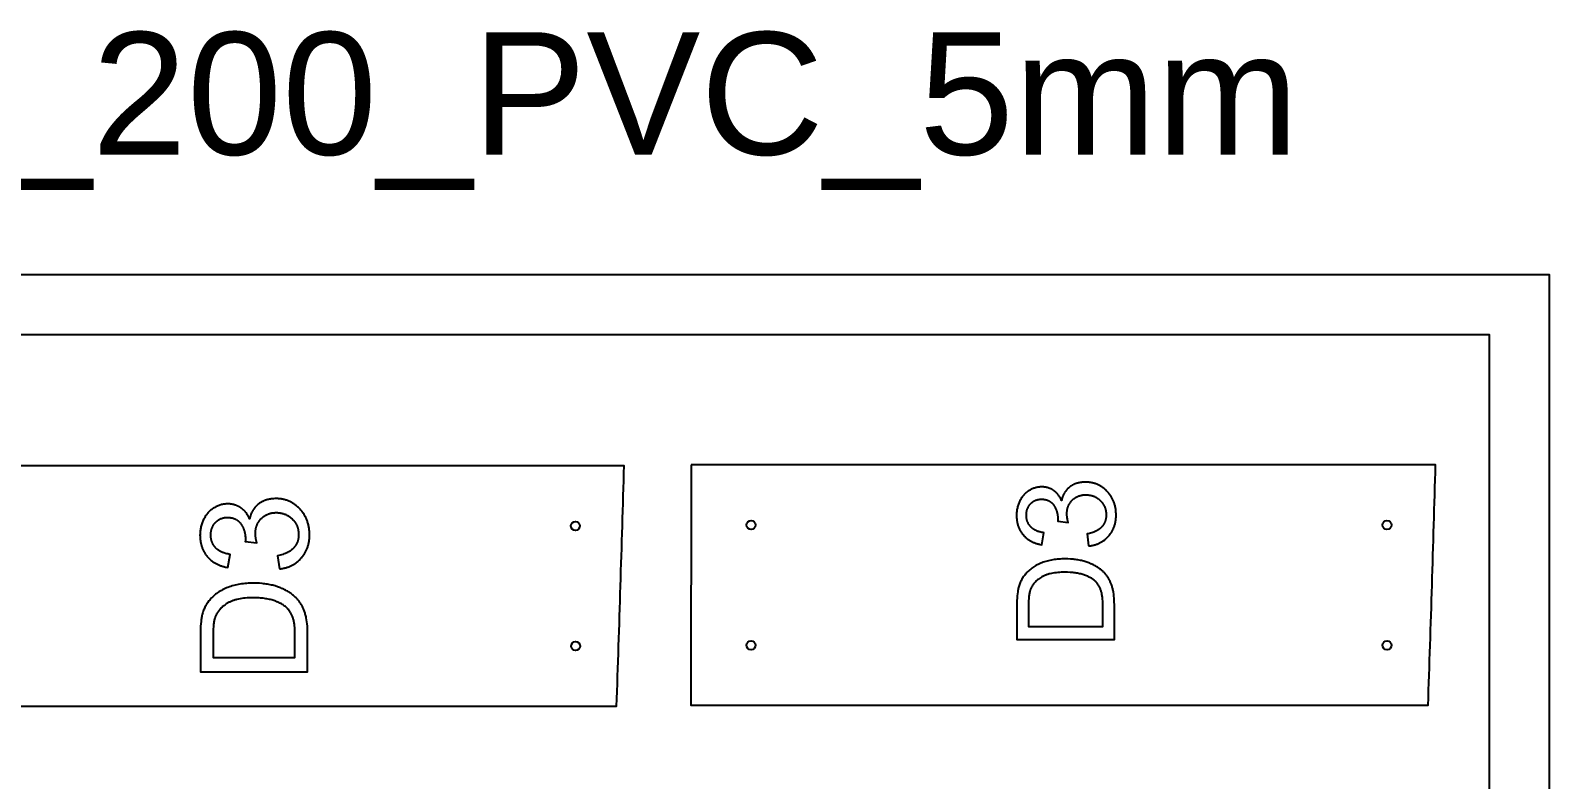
# Model space of a CAD drawing. Extents: x 2494 to 5794, y -1335 to 1258.
# Drawn here: x 2989 to 3494, y 832 to 1081 of the extents above; entities that cross this region are included whole.
import ezdxf

# ---------------------------------------------------------------- set-up
doc = ezdxf.new("R2010")
doc.units = 0
for name, color, linetype in [('DH_200_CODES_PART_NUMBERS_', 1, 'CONTINUOUS'), ('DH_200_CUT_PVC_5MM', 7, 'CONTINUOUS'), ('DH_200_HOLES_PVC_5MM', 3, 'CONTINUOUS'), ('PVC_SHEET__5MM', 6, 'CONTINUOUS'), ('TEXT', 5, 'CONTINUOUS')]:
    doc.layers.add(name, color=color, linetype=linetype)
doc.styles.add('METERS_ARCHITECTURAL', font='arial.ttf')

msp = doc.modelspace()

# ---------------------------------------------------------------- linework, layer by layer
at = {"layer": 'DH_200_CODES_PART_NUMBERS_'}
for points in [[(3340.89, 909.78), (3341.14, 909.81), (3341.39, 909.84), (3341.64, 909.88), (3341.88, 909.92), (3342.12, 909.97), (3342.36, 910.02), (3342.59, 910.07), (3342.82, 910.13), (3343.05, 910.2), (3343.27, 910.27), (3343.5, 910.34), (3343.72, 910.42), (3343.93, 910.51), (3344.15, 910.6), (3344.36, 910.69), (3344.56, 910.79), (3344.77, 910.89), (3344.97, 911), (3345.17, 911.11), (3345.36, 911.23), (3345.56, 911.35), (3345.75, 911.48), (3345.93, 911.61), (3346.12, 911.74), (3346.3, 911.89), (3346.48, 912.03), (3346.65, 912.18), (3346.82, 912.34), (3346.99, 912.5), (3347.16, 912.66), (3347.32, 912.83), (3347.48, 913), (3347.64, 913.18), (3347.79, 913.36), (3347.94, 913.55), (3348.08, 913.73), (3348.22, 913.92), (3348.35, 914.11), (3348.48, 914.31), (3348.6, 914.5), (3348.71, 914.71), (3348.83, 914.91), (3348.93, 915.11), (3349.03, 915.32), (3349.13, 915.54), (3349.22, 915.75), (3349.31, 915.97), (3349.39, 916.19), (3349.47, 916.41), (3349.54, 916.64), (3349.61, 916.86), (3349.67, 917.1), (3349.73, 917.33), (3349.78, 917.57), (3349.83, 917.81), (3349.87, 918.05), (3349.91, 918.3), (3349.94, 918.54), (3349.97, 918.8), (3349.99, 919.05), (3350.01, 919.31), (3350.02, 919.57), (3350.03, 919.83), (3350.03, 920.1), (3350.03, 920.39), (3350.02, 920.68), (3350, 920.97), (3349.98, 921.25), (3349.96, 921.54), (3349.92, 921.81), (3349.89, 922.09), (3349.84, 922.36), (3349.8, 922.63), (3349.74, 922.89), (3349.68, 923.16), (3349.61, 923.42), (3349.54, 923.67), (3349.46, 923.93), (3349.38, 924.17), (3349.29, 924.42), (3349.19, 924.66), (3349.09, 924.9), (3348.99, 925.14), (3348.87, 925.37), (3348.76, 925.6), (3348.63, 925.83), (3348.5, 926.06), (3348.37, 926.28), (3348.23, 926.49), (3348.08, 926.71), (3347.93, 926.92), (3347.77, 927.13), (3347.6, 927.33), (3347.43, 927.53), (3347.26, 927.73), (3347.07, 927.93), (3346.89, 928.12), (3346.7, 928.3), (3346.51, 928.48), (3346.32, 928.65), (3346.12, 928.82), (3345.92, 928.98), (3345.72, 929.14), (3345.52, 929.28), (3345.31, 929.43), (3345.1, 929.56), (3344.89, 929.69), (3344.68, 929.82), (3344.46, 929.93), (3344.24, 930.05), (3344.02, 930.15), (3343.8, 930.25), (3343.57, 930.35), (3343.34, 930.43), (3343.11, 930.51), (3342.88, 930.59), (3342.64, 930.66), (3342.4, 930.72), (3342.16, 930.78), (3341.92, 930.83), (3341.67, 930.88), (3341.42, 930.92), (3341.17, 930.95), (3340.91, 930.98), (3340.66, 931), (3340.4, 931.01), (3340.14, 931.02), (3339.87, 931.03), (3339.48, 931.02), (3339.1, 931), (3338.92, 930.99), (3338.73, 930.97), (3338.55, 930.95), (3338.37, 930.93), (3338.19, 930.9), (3338.01, 930.87), (3337.84, 930.84), (3337.66, 930.8), (3337.49, 930.76), (3337.32, 930.72), (3337.16, 930.68), (3336.99, 930.63), (3336.83, 930.58), (3336.67, 930.52), (3336.51, 930.46), (3336.36, 930.4), (3336.2, 930.34), (3336.05, 930.27), (3335.9, 930.2), (3335.75, 930.13), (3335.6, 930.05), (3335.46, 929.97), (3335.32, 929.89), (3335.18, 929.81), (3335.04, 929.72), (3334.91, 929.63), (3334.77, 929.53), (3334.64, 929.43), (3334.51, 929.33), (3334.38, 929.23), (3334.26, 929.12), (3334.14, 929.01), (3334.02, 928.9), (3333.91, 928.79), (3333.79, 928.67), (3333.68, 928.56), (3333.58, 928.44), (3333.47, 928.31), (3333.37, 928.19), (3333.27, 928.06), (3333.18, 927.93), (3333.08, 927.79), (3332.99, 927.66), (3332.91, 927.52), (3332.82, 927.38), (3332.74, 927.23), (3332.66, 927.09), (3332.58, 926.94), (3332.51, 926.79), (3332.44, 926.64), (3332.37, 926.48), (3332.31, 926.32), (3332.24, 926.16), (3332.18, 926), (3332.13, 925.83), (3332.07, 925.66), (3332.02, 925.49), (3331.97, 925.32), (3331.93, 925.14), (3331.88, 924.96), (3331.75, 925.24), (3331.62, 925.5), (3331.48, 925.75), (3331.33, 926), (3331.18, 926.24), (3331.02, 926.47), (3330.86, 926.69), (3330.78, 926.8), (3330.69, 926.9), (3330.6, 927.01), (3330.52, 927.11), (3330.43, 927.21), (3330.34, 927.31), (3330.24, 927.4), (3330.15, 927.49), (3330.06, 927.58), (3329.96, 927.67), (3329.86, 927.76), (3329.76, 927.84), (3329.66, 927.93), (3329.56, 928.01), (3329.46, 928.08), (3329.35, 928.16), (3329.25, 928.23), (3329.14, 928.3), (3329.03, 928.37), (3328.92, 928.44), (3328.81, 928.51), (3328.7, 928.57), (3328.59, 928.63), (3328.48, 928.69), (3328.37, 928.74), (3328.25, 928.8), (3328.14, 928.85), (3328.03, 928.9), (3327.91, 928.95), (3327.79, 928.99), (3327.68, 929.03), (3327.56, 929.08), (3327.44, 929.11), (3327.32, 929.15), (3327.2, 929.18), (3327.08, 929.22), (3326.96, 929.25), (3326.84, 929.27), (3326.71, 929.3), (3326.59, 929.32), (3326.47, 929.34), (3326.34, 929.36), (3326.21, 929.38), (3326.09, 929.39), (3325.96, 929.41), (3325.83, 929.42), (3325.57, 929.43), (3325.31, 929.43), (3325.04, 929.43), (3324.76, 929.41), (3324.49, 929.39), (3324.22, 929.36), (3323.95, 929.32), (3323.69, 929.27), (3323.42, 929.21), (3323.16, 929.14), (3322.9, 929.06), (3322.64, 928.97), (3322.39, 928.87), (3322.13, 928.77), (3321.88, 928.65), (3321.63, 928.53), (3321.38, 928.39), (3321.13, 928.25), (3321.01, 928.17), (3320.89, 928.1), (3320.77, 928.02), (3320.65, 927.94), (3320.54, 927.85), (3320.42, 927.77), (3320.31, 927.68), (3320.2, 927.59), (3320.09, 927.5), (3319.98, 927.41), (3319.88, 927.31), (3319.77, 927.21), (3319.67, 927.11), (3319.57, 927.01), (3319.47, 926.91), (3319.37, 926.8), (3319.27, 926.69), (3319.18, 926.58), (3319.09, 926.47), (3318.99, 926.36), (3318.82, 926.12), (3318.64, 925.88), (3318.48, 925.63), (3318.32, 925.37), (3318.17, 925.11), (3318.02, 924.83), (3317.88, 924.55), (3317.76, 924.27), (3317.64, 923.98), (3317.52, 923.69), (3317.42, 923.39), (3317.33, 923.1), (3317.24, 922.79), (3317.17, 922.49), (3317.1, 922.18), (3317.04, 921.87), (3316.99, 921.56), (3316.95, 921.24), (3316.92, 920.92), (3316.9, 920.6), (3316.89, 920.27), (3316.88, 919.94), (3316.89, 919.7), (3316.89, 919.46), (3316.9, 919.23), (3316.92, 919), (3316.94, 918.77), (3316.96, 918.54), (3316.99, 918.32), (3317.02, 918.09), (3317.06, 917.87), (3317.1, 917.66), (3317.14, 917.44), (3317.19, 917.23), (3317.25, 917.02), (3317.3, 916.81), (3317.37, 916.61), (3317.43, 916.41), (3317.5, 916.21), (3317.58, 916.01), (3317.66, 915.81), (3317.74, 915.62), (3317.83, 915.43), (3317.92, 915.24), (3318.02, 915.06), (3318.12, 914.87), (3318.23, 914.69), (3318.34, 914.52), (3318.45, 914.34), (3318.57, 914.17), (3318.69, 914), (3318.82, 913.83), (3318.95, 913.66), (3319.08, 913.5), (3319.22, 913.34), (3319.37, 913.19), (3319.51, 913.03), (3319.66, 912.88), (3319.82, 912.74), (3319.97, 912.6), (3320.13, 912.46), (3320.3, 912.32), (3320.47, 912.19), (3320.64, 912.07), (3320.81, 911.94), (3320.99, 911.82), (3321.17, 911.7), (3321.36, 911.59), (3321.54, 911.48), (3321.74, 911.38), (3321.93, 911.28), (3322.13, 911.18), (3322.33, 911.08), (3322.54, 910.99), (3322.75, 910.9), (3322.96, 910.82), (3323.18, 910.74), (3323.4, 910.66), (3323.63, 910.59), (3323.85, 910.52), (3324.08, 910.46), (3324.32, 910.39), (3324.56, 910.34), (3324.8, 910.28), (3325.29, 910.18), (3326, 914.17), (3325.64, 914.23), (3325.29, 914.29), (3324.96, 914.37), (3324.63, 914.46), (3324.47, 914.5), (3324.32, 914.55), (3324.16, 914.6), (3324.01, 914.65), (3323.87, 914.71), (3323.72, 914.76), (3323.58, 914.82), (3323.44, 914.88), (3323.31, 914.95), (3323.18, 915.01), (3323.05, 915.08), (3322.92, 915.15), (3322.79, 915.22), (3322.67, 915.3), (3322.56, 915.37), (3322.44, 915.45), (3322.33, 915.53), (3322.22, 915.61), (3322.11, 915.7), (3322.01, 915.79), (3321.9, 915.88), (3321.81, 915.97), (3321.71, 916.06), (3321.62, 916.16), (3321.53, 916.25), (3321.44, 916.35), (3321.36, 916.45), (3321.28, 916.56), (3321.2, 916.66), (3321.12, 916.76), (3321.05, 916.87), (3320.98, 916.98), (3320.91, 917.09), (3320.85, 917.2), (3320.79, 917.31), (3320.73, 917.43), (3320.67, 917.54), (3320.62, 917.66), (3320.57, 917.78), (3320.52, 917.9), (3320.48, 918.02), (3320.44, 918.14), (3320.4, 918.27), (3320.36, 918.4), (3320.33, 918.52), (3320.3, 918.65), (3320.27, 918.78), (3320.25, 918.92), (3320.23, 919.05), (3320.21, 919.18), (3320.19, 919.32), (3320.18, 919.46), (3320.17, 919.6), (3320.16, 919.74), (3320.16, 919.88), (3320.16, 920.03), (3320.16, 920.17), (3320.16, 920.32), (3320.17, 920.46), (3320.18, 920.6), (3320.19, 920.74), (3320.21, 920.88), (3320.23, 921.01), (3320.25, 921.15), (3320.27, 921.28), (3320.3, 921.41), (3320.33, 921.54), (3320.36, 921.67), (3320.4, 921.79), (3320.43, 921.92), (3320.47, 922.04), (3320.52, 922.16), (3320.56, 922.28), (3320.61, 922.39), (3320.66, 922.51), (3320.72, 922.62), (3320.78, 922.74), (3320.84, 922.85), (3320.9, 922.95), (3320.97, 923.06), (3321.04, 923.17), (3321.11, 923.27), (3321.18, 923.37), (3321.26, 923.47), (3321.34, 923.57), (3321.42, 923.67), (3321.51, 923.76), (3321.6, 923.86), (3321.69, 923.95), (3321.78, 924.04), (3321.87, 924.12), (3321.97, 924.2), (3322.06, 924.28), (3322.16, 924.36), (3322.26, 924.43), (3322.36, 924.51), (3322.46, 924.57), (3322.57, 924.64), (3322.67, 924.7), (3322.78, 924.76), (3322.89, 924.82), (3323, 924.87), (3323.11, 924.92), (3323.22, 924.97), (3323.34, 925.01), (3323.45, 925.06), (3323.57, 925.09), (3323.69, 925.13), (3323.81, 925.16), (3323.93, 925.19), (3324.05, 925.22), (3324.18, 925.25), (3324.3, 925.27), (3324.43, 925.29), (3324.56, 925.3), (3324.69, 925.32), (3324.82, 925.33), (3324.95, 925.33), (3325.09, 925.34), (3325.22, 925.34), (3325.4, 925.34), (3325.56, 925.33), (3325.73, 925.32), (3325.89, 925.31), (3326.05, 925.29), (3326.21, 925.27), (3326.37, 925.24), (3326.52, 925.21), (3326.67, 925.18), (3326.81, 925.14), (3326.96, 925.1), (3327.1, 925.05), (3327.23, 925), (3327.37, 924.95), (3327.5, 924.89), (3327.63, 924.83), (3327.76, 924.76), (3327.88, 924.7), (3328, 924.62), (3328.12, 924.54), (3328.24, 924.46), (3328.35, 924.38), (3328.46, 924.29), (3328.56, 924.19), (3328.67, 924.1), (3328.77, 924), (3328.87, 923.89), (3328.96, 923.78), (3329.06, 923.67), (3329.15, 923.55), (3329.23, 923.43), (3329.32, 923.3), (3329.4, 923.18), (3329.48, 923.05), (3329.56, 922.92), (3329.63, 922.79), (3329.7, 922.66), (3329.77, 922.52), (3329.84, 922.39), (3329.9, 922.25), (3329.96, 922.12), (3330.02, 921.98), (3330.07, 921.84), (3330.13, 921.71), (3330.18, 921.57), (3330.23, 921.43), (3330.27, 921.28), (3330.31, 921.14), (3330.35, 921), (3330.39, 920.85), (3330.43, 920.71), (3330.46, 920.56), (3330.49, 920.41), (3330.52, 920.26), (3330.54, 920.11), (3330.56, 919.96), (3330.58, 919.81), (3330.6, 919.66), (3330.63, 919.35), (3330.64, 919.04), (3330.65, 918.72), (3330.65, 918.66), (3330.64, 918.59), (3330.63, 918.44), (3330.62, 918.27), (3330.6, 918.08), (3334.1, 917.64), (3333.99, 918.05), (3333.9, 918.45), (3333.83, 918.82), (3333.77, 919.18), (3333.72, 919.53), (3333.7, 919.69), (3333.68, 919.85), (3333.67, 920.01), (3333.66, 920.16), (3333.66, 920.31), (3333.66, 920.45), (3333.66, 920.62), (3333.66, 920.79), (3333.67, 920.96), (3333.68, 921.13), (3333.7, 921.29), (3333.72, 921.45), (3333.74, 921.61), (3333.77, 921.77), (3333.8, 921.93), (3333.83, 922.08), (3333.87, 922.24), (3333.91, 922.39), (3333.95, 922.54), (3334, 922.68), (3334.05, 922.83), (3334.1, 922.97), (3334.16, 923.11), (3334.22, 923.25), (3334.28, 923.39), (3334.35, 923.53), (3334.42, 923.66), (3334.5, 923.79), (3334.58, 923.92), (3334.66, 924.05), (3334.74, 924.18), (3334.83, 924.3), (3334.92, 924.42), (3335.02, 924.54), (3335.12, 924.66), (3335.22, 924.78), (3335.33, 924.89), (3335.44, 925.01), (3335.55, 925.12), (3335.66, 925.22), (3335.78, 925.33), (3335.9, 925.43), (3336.02, 925.52), (3336.14, 925.62), (3336.26, 925.71), (3336.39, 925.79), (3336.51, 925.87), (3336.64, 925.95), (3336.77, 926.03), (3336.91, 926.1), (3337.04, 926.17), (3337.18, 926.23), (3337.32, 926.29), (3337.46, 926.35), (3337.6, 926.41), (3337.74, 926.46), (3337.89, 926.5), (3338.04, 926.55), (3338.19, 926.59), (3338.34, 926.62), (3338.49, 926.66), (3338.65, 926.69), (3338.81, 926.71), (3338.97, 926.74), (3339.13, 926.76), (3339.29, 926.77), (3339.46, 926.78), (3339.62, 926.79), (3339.79, 926.8), (3339.96, 926.8), (3340.14, 926.8), (3340.32, 926.79), (3340.49, 926.78), (3340.67, 926.77), (3340.84, 926.75), (3341.01, 926.73), (3341.18, 926.71), (3341.34, 926.68), (3341.51, 926.65), (3341.67, 926.61), (3341.83, 926.57), (3341.99, 926.53), (3342.14, 926.48), (3342.3, 926.43), (3342.45, 926.37), (3342.61, 926.32), (3342.76, 926.25), (3342.9, 926.19), (3343.05, 926.12), (3343.19, 926.04), (3343.34, 925.97), (3343.48, 925.88), (3343.62, 925.8), (3343.75, 925.71), (3343.89, 925.62), (3344.02, 925.52), (3344.15, 925.42), (3344.28, 925.32), (3344.41, 925.21), (3344.54, 925.1), (3344.66, 924.98), (3344.78, 924.86), (3344.9, 924.74), (3345.02, 924.62), (3345.13, 924.49), (3345.24, 924.37), (3345.35, 924.24), (3345.45, 924.11), (3345.54, 923.97), (3345.64, 923.84), (3345.73, 923.71), (3345.81, 923.57), (3345.89, 923.43), (3345.97, 923.29), (3346.05, 923.15), (3346.12, 923), (3346.18, 922.86), (3346.25, 922.71), (3346.3, 922.56), (3346.36, 922.41), (3346.41, 922.26), (3346.46, 922.1), (3346.5, 921.95), (3346.54, 921.79), (3346.58, 921.63), (3346.61, 921.47), (3346.64, 921.31), (3346.66, 921.14), (3346.68, 920.97), (3346.7, 920.81), (3346.71, 920.64), (3346.72, 920.47), (3346.73, 920.29), (3346.73, 920.12), (3346.73, 919.97), (3346.73, 919.82), (3346.72, 919.68), (3346.71, 919.54), (3346.7, 919.4), (3346.68, 919.25), (3346.66, 919.12), (3346.64, 918.98), (3346.61, 918.84), (3346.59, 918.71), (3346.56, 918.57), (3346.52, 918.44), (3346.49, 918.31), (3346.45, 918.18), (3346.4, 918.06), (3346.36, 917.93), (3346.31, 917.8), (3346.26, 917.68), (3346.21, 917.56), (3346.15, 917.44), (3346.09, 917.32), (3346.03, 917.2), (3345.96, 917.09), (3345.89, 916.97), (3345.82, 916.86), (3345.75, 916.74), (3345.67, 916.63), (3345.59, 916.52), (3345.51, 916.42), (3345.42, 916.31), (3345.33, 916.21), (3345.24, 916.1), (3345.14, 916), (3345.04, 915.9), (3344.94, 915.8), (3344.84, 915.7), (3344.73, 915.61), (3344.61, 915.52), (3344.49, 915.43), (3344.37, 915.34), (3344.25, 915.25), (3344.12, 915.17), (3343.99, 915.08), (3343.85, 915), (3343.71, 914.92), (3343.57, 914.84), (3343.42, 914.77), (3343.27, 914.69), (3343.12, 914.62), (3342.96, 914.55), (3342.8, 914.48), (3342.63, 914.42), (3342.29, 914.29), (3341.93, 914.17), (3341.56, 914.06), (3341.18, 913.95), (3340.78, 913.86), (3340.36, 913.77)], [(3071.51, 902.16), (3071.79, 902.19), (3072.06, 902.23), (3072.33, 902.27), (3072.6, 902.31), (3072.86, 902.37), (3073.12, 902.42), (3073.38, 902.48), (3073.64, 902.55), (3073.89, 902.62), (3074.13, 902.7), (3074.38, 902.78), (3074.62, 902.87), (3074.86, 902.96), (3075.09, 903.06), (3075.32, 903.16), (3075.55, 903.27), (3075.78, 903.38), (3076, 903.5), (3076.22, 903.62), (3076.43, 903.75), (3076.64, 903.89), (3076.85, 904.03), (3077.06, 904.17), (3077.26, 904.32), (3077.46, 904.47), (3077.66, 904.63), (3077.85, 904.8), (3078.04, 904.97), (3078.23, 905.15), (3078.41, 905.33), (3078.59, 905.51), (3078.76, 905.7), (3078.94, 905.9), (3079.1, 906.1), (3079.26, 906.3), (3079.42, 906.51), (3079.57, 906.71), (3079.72, 906.92), (3079.86, 907.14), (3079.99, 907.36), (3080.12, 907.58), (3080.24, 907.8), (3080.36, 908.03), (3080.47, 908.26), (3080.58, 908.49), (3080.68, 908.72), (3080.77, 908.96), (3080.86, 909.21), (3080.95, 909.45), (3081.03, 909.7), (3081.1, 909.95), (3081.17, 910.21), (3081.23, 910.46), (3081.29, 910.72), (3081.34, 910.99), (3081.39, 911.26), (3081.43, 911.53), (3081.47, 911.8), (3081.5, 912.08), (3081.52, 912.36), (3081.54, 912.64), (3081.55, 912.92), (3081.56, 913.21), (3081.56, 913.51), (3081.56, 913.83), (3081.55, 914.15), (3081.54, 914.47), (3081.51, 914.78), (3081.48, 915.09), (3081.45, 915.39), (3081.41, 915.7), (3081.36, 916), (3081.31, 916.29), (3081.25, 916.58), (3081.18, 916.87), (3081.11, 917.16), (3081.03, 917.44), (3080.94, 917.72), (3080.85, 917.99), (3080.75, 918.26), (3080.65, 918.53), (3080.54, 918.79), (3080.42, 919.06), (3080.29, 919.31), (3080.16, 919.57), (3080.03, 919.82), (3079.89, 920.06), (3079.74, 920.3), (3079.58, 920.54), (3079.42, 920.78), (3079.25, 921.01), (3079.08, 921.24), (3078.9, 921.47), (3078.71, 921.69), (3078.51, 921.91), (3078.31, 922.12), (3078.11, 922.33), (3077.9, 922.53), (3077.69, 922.73), (3077.48, 922.92), (3077.26, 923.1), (3077.05, 923.28), (3076.82, 923.45), (3076.6, 923.61), (3076.37, 923.77), (3076.14, 923.92), (3075.91, 924.06), (3075.68, 924.2), (3075.44, 924.33), (3075.2, 924.45), (3074.96, 924.57), (3074.71, 924.68), (3074.46, 924.78), (3074.21, 924.88), (3073.95, 924.97), (3073.7, 925.05), (3073.44, 925.13), (3073.17, 925.2), (3072.91, 925.26), (3072.64, 925.32), (3072.37, 925.37), (3072.09, 925.41), (3071.82, 925.45), (3071.54, 925.48), (3071.26, 925.5), (3070.97, 925.52), (3070.68, 925.53), (3070.39, 925.53), (3069.96, 925.52), (3069.55, 925.5), (3069.34, 925.49), (3069.14, 925.47), (3068.94, 925.44), (3068.74, 925.42), (3068.54, 925.39), (3068.34, 925.36), (3068.15, 925.32), (3067.96, 925.28), (3067.77, 925.24), (3067.59, 925.19), (3067.41, 925.14), (3067.22, 925.09), (3067.05, 925.03), (3066.87, 924.97), (3066.7, 924.91), (3066.52, 924.84), (3066.35, 924.77), (3066.19, 924.7), (3066.02, 924.62), (3065.86, 924.54), (3065.7, 924.46), (3065.54, 924.37), (3065.38, 924.28), (3065.23, 924.19), (3065.08, 924.09), (3064.93, 923.99), (3064.78, 923.88), (3064.64, 923.78), (3064.49, 923.67), (3064.35, 923.55), (3064.22, 923.44), (3064.09, 923.32), (3063.96, 923.19), (3063.83, 923.07), (3063.7, 922.94), (3063.58, 922.81), (3063.47, 922.68), (3063.35, 922.54), (3063.24, 922.4), (3063.13, 922.26), (3063.03, 922.12), (3062.92, 921.97), (3062.82, 921.82), (3062.73, 921.67), (3062.64, 921.52), (3062.55, 921.36), (3062.46, 921.2), (3062.37, 921.03), (3062.29, 920.87), (3062.22, 920.7), (3062.14, 920.53), (3062.07, 920.35), (3062, 920.18), (3061.93, 920), (3061.87, 919.81), (3061.81, 919.63), (3061.76, 919.44), (3061.7, 919.25), (3061.65, 919.06), (3061.61, 918.86), (3061.46, 919.16), (3061.31, 919.45), (3061.16, 919.73), (3061, 920), (3060.83, 920.26), (3060.66, 920.52), (3060.48, 920.76), (3060.38, 920.88), (3060.29, 921), (3060.2, 921.11), (3060.1, 921.22), (3060, 921.33), (3059.9, 921.44), (3059.8, 921.54), (3059.7, 921.64), (3059.59, 921.74), (3059.49, 921.84), (3059.38, 921.93), (3059.27, 922.03), (3059.16, 922.12), (3059.05, 922.21), (3058.94, 922.29), (3058.82, 922.37), (3058.71, 922.46), (3058.59, 922.53), (3058.47, 922.61), (3058.35, 922.69), (3058.23, 922.76), (3058.11, 922.83), (3057.98, 922.89), (3057.86, 922.96), (3057.74, 923.02), (3057.61, 923.08), (3057.49, 923.13), (3057.36, 923.19), (3057.23, 923.24), (3057.11, 923.29), (3056.98, 923.34), (3056.85, 923.38), (3056.72, 923.43), (3056.59, 923.47), (3056.45, 923.5), (3056.32, 923.54), (3056.19, 923.57), (3056.05, 923.6), (3055.92, 923.63), (3055.78, 923.65), (3055.64, 923.68), (3055.51, 923.7), (3055.37, 923.72), (3055.23, 923.73), (3055.09, 923.75), (3054.95, 923.76), (3054.66, 923.77), (3054.38, 923.78), (3054.07, 923.77), (3053.77, 923.76), (3053.47, 923.73), (3053.18, 923.69), (3052.88, 923.65), (3052.59, 923.59), (3052.3, 923.53), (3052.01, 923.45), (3051.72, 923.36), (3051.44, 923.27), (3051.16, 923.16), (3050.88, 923.04), (3050.6, 922.92), (3050.32, 922.78), (3050.05, 922.63), (3049.78, 922.47), (3049.64, 922.39), (3049.51, 922.31), (3049.38, 922.22), (3049.25, 922.13), (3049.12, 922.04), (3049, 921.94), (3048.87, 921.85), (3048.75, 921.75), (3048.63, 921.65), (3048.51, 921.55), (3048.4, 921.44), (3048.28, 921.33), (3048.17, 921.23), (3048.06, 921.11), (3047.95, 921), (3047.84, 920.88), (3047.73, 920.76), (3047.63, 920.64), (3047.53, 920.52), (3047.43, 920.39), (3047.23, 920.14), (3047.04, 919.87), (3046.86, 919.59), (3046.68, 919.31), (3046.52, 919.02), (3046.36, 918.71), (3046.21, 918.4), (3046.06, 918.09), (3045.93, 917.78), (3045.81, 917.46), (3045.7, 917.13), (3045.59, 916.8), (3045.5, 916.47), (3045.42, 916.14), (3045.34, 915.8), (3045.28, 915.46), (3045.23, 915.11), (3045.18, 914.77), (3045.15, 914.41), (3045.12, 914.06), (3045.11, 913.7), (3045.1, 913.33), (3045.11, 913.07), (3045.11, 912.81), (3045.13, 912.55), (3045.14, 912.3), (3045.16, 912.05), (3045.19, 911.8), (3045.22, 911.55), (3045.26, 911.3), (3045.3, 911.06), (3045.34, 910.82), (3045.39, 910.59), (3045.44, 910.35), (3045.5, 910.12), (3045.57, 909.89), (3045.64, 909.67), (3045.71, 909.45), (3045.79, 909.23), (3045.87, 909.01), (3045.96, 908.79), (3046.05, 908.58), (3046.15, 908.37), (3046.25, 908.17), (3046.35, 907.96), (3046.47, 907.76), (3046.58, 907.56), (3046.7, 907.37), (3046.83, 907.18), (3046.96, 906.99), (3047.09, 906.8), (3047.23, 906.61), (3047.38, 906.43), (3047.53, 906.25), (3047.68, 906.08), (3047.84, 905.9), (3048, 905.74), (3048.16, 905.57), (3048.33, 905.41), (3048.5, 905.26), (3048.68, 905.1), (3048.86, 904.96), (3049.04, 904.81), (3049.23, 904.67), (3049.42, 904.54), (3049.62, 904.4), (3049.82, 904.28), (3050.02, 904.15), (3050.23, 904.03), (3050.44, 903.92), (3050.66, 903.8), (3050.88, 903.7), (3051.1, 903.59), (3051.33, 903.49), (3051.56, 903.39), (3051.79, 903.3), (3052.03, 903.21), (3052.27, 903.13), (3052.52, 903.05), (3052.77, 902.97), (3053.02, 902.9), (3053.28, 902.83), (3053.54, 902.77), (3053.81, 902.71), (3054.35, 902.6), (3055.13, 906.98), (3054.74, 907.05), (3054.35, 907.12), (3053.98, 907.21), (3053.63, 907.3), (3053.45, 907.35), (3053.28, 907.41), (3053.11, 907.46), (3052.95, 907.52), (3052.79, 907.58), (3052.63, 907.64), (3052.47, 907.71), (3052.32, 907.77), (3052.17, 907.84), (3052.03, 907.91), (3051.88, 907.99), (3051.74, 908.07), (3051.61, 908.15), (3051.47, 908.23), (3051.34, 908.31), (3051.22, 908.4), (3051.09, 908.49), (3050.97, 908.58), (3050.85, 908.67), (3050.74, 908.77), (3050.63, 908.86), (3050.52, 908.96), (3050.41, 909.07), (3050.31, 909.17), (3050.21, 909.28), (3050.12, 909.39), (3050.03, 909.5), (3049.94, 909.61), (3049.85, 909.73), (3049.77, 909.84), (3049.69, 909.96), (3049.61, 910.08), (3049.54, 910.2), (3049.47, 910.32), (3049.4, 910.44), (3049.33, 910.57), (3049.27, 910.7), (3049.21, 910.83), (3049.16, 910.96), (3049.11, 911.09), (3049.06, 911.22), (3049.01, 911.36), (3048.97, 911.5), (3048.93, 911.64), (3048.9, 911.78), (3048.86, 911.92), (3048.83, 912.06), (3048.81, 912.21), (3048.78, 912.35), (3048.76, 912.5), (3048.75, 912.65), (3048.73, 912.81), (3048.72, 912.96), (3048.71, 913.12), (3048.71, 913.27), (3048.71, 913.43), (3048.71, 913.59), (3048.71, 913.75), (3048.72, 913.91), (3048.73, 914.06), (3048.74, 914.22), (3048.76, 914.37), (3048.78, 914.52), (3048.8, 914.66), (3048.83, 914.81), (3048.86, 914.95), (3048.89, 915.09), (3048.93, 915.23), (3048.97, 915.37), (3049.01, 915.51), (3049.05, 915.64), (3049.1, 915.77), (3049.15, 915.91), (3049.21, 916.03), (3049.26, 916.16), (3049.32, 916.29), (3049.39, 916.41), (3049.45, 916.53), (3049.52, 916.65), (3049.6, 916.77), (3049.67, 916.88), (3049.75, 917), (3049.83, 917.11), (3049.92, 917.22), (3050.01, 917.33), (3050.1, 917.44), (3050.19, 917.54), (3050.29, 917.64), (3050.39, 917.74), (3050.49, 917.84), (3050.59, 917.93), (3050.7, 918.02), (3050.8, 918.11), (3050.91, 918.2), (3051.02, 918.28), (3051.13, 918.36), (3051.24, 918.43), (3051.36, 918.5), (3051.47, 918.57), (3051.59, 918.64), (3051.71, 918.7), (3051.83, 918.76), (3051.95, 918.81), (3052.08, 918.87), (3052.2, 918.92), (3052.33, 918.96), (3052.46, 919), (3052.59, 919.04), (3052.72, 919.08), (3052.85, 919.11), (3052.99, 919.14), (3053.13, 919.17), (3053.27, 919.2), (3053.41, 919.22), (3053.55, 919.23), (3053.69, 919.25), (3053.84, 919.26), (3053.98, 919.27), (3054.13, 919.27), (3054.28, 919.27), (3054.47, 919.27), (3054.65, 919.26), (3054.84, 919.25), (3055.02, 919.24), (3055.19, 919.22), (3055.36, 919.19), (3055.53, 919.17), (3055.7, 919.13), (3055.87, 919.1), (3056.03, 919.05), (3056.18, 919.01), (3056.34, 918.96), (3056.49, 918.9), (3056.64, 918.84), (3056.78, 918.78), (3056.93, 918.71), (3057.07, 918.64), (3057.2, 918.56), (3057.33, 918.48), (3057.46, 918.4), (3057.59, 918.31), (3057.72, 918.22), (3057.84, 918.12), (3057.95, 918.01), (3058.07, 917.91), (3058.18, 917.8), (3058.29, 917.68), (3058.39, 917.56), (3058.49, 917.43), (3058.59, 917.31), (3058.69, 917.17), (3058.78, 917.03), (3058.87, 916.89), (3058.96, 916.75), (3059.04, 916.61), (3059.12, 916.47), (3059.2, 916.32), (3059.28, 916.17), (3059.35, 916.03), (3059.42, 915.88), (3059.49, 915.73), (3059.55, 915.58), (3059.61, 915.43), (3059.67, 915.28), (3059.73, 915.12), (3059.78, 914.97), (3059.83, 914.81), (3059.88, 914.66), (3059.92, 914.5), (3059.96, 914.34), (3060, 914.18), (3060.04, 914.02), (3060.07, 913.85), (3060.1, 913.69), (3060.13, 913.53), (3060.15, 913.36), (3060.17, 913.19), (3060.19, 913.03), (3060.22, 912.69), (3060.24, 912.34), (3060.24, 912), (3060.24, 911.93), (3060.24, 911.85), (3060.23, 911.69), (3060.22, 911.5), (3060.19, 911.29), (3064.04, 910.8), (3063.93, 911.26), (3063.83, 911.69), (3063.74, 912.11), (3063.67, 912.5), (3063.62, 912.88), (3063.6, 913.06), (3063.58, 913.24), (3063.57, 913.41), (3063.56, 913.57), (3063.55, 913.74), (3063.55, 913.89), (3063.55, 914.08), (3063.56, 914.27), (3063.57, 914.46), (3063.58, 914.64), (3063.6, 914.82), (3063.62, 915), (3063.65, 915.17), (3063.68, 915.35), (3063.71, 915.52), (3063.74, 915.69), (3063.78, 915.86), (3063.83, 916.03), (3063.88, 916.19), (3063.93, 916.35), (3063.98, 916.51), (3064.04, 916.67), (3064.11, 916.82), (3064.17, 916.98), (3064.24, 917.13), (3064.32, 917.28), (3064.4, 917.43), (3064.48, 917.57), (3064.56, 917.71), (3064.65, 917.86), (3064.75, 917.99), (3064.85, 918.13), (3064.95, 918.27), (3065.05, 918.4), (3065.16, 918.53), (3065.27, 918.66), (3065.39, 918.78), (3065.51, 918.91), (3065.64, 919.03), (3065.76, 919.15), (3065.89, 919.26), (3066.02, 919.37), (3066.15, 919.48), (3066.28, 919.58), (3066.42, 919.68), (3066.56, 919.77), (3066.7, 919.86), (3066.84, 919.95), (3066.98, 920.03), (3067.13, 920.11), (3067.28, 920.18), (3067.43, 920.26), (3067.58, 920.32), (3067.74, 920.39), (3067.89, 920.45), (3068.05, 920.5), (3068.21, 920.55), (3068.37, 920.6), (3068.54, 920.65), (3068.71, 920.69), (3068.88, 920.72), (3069.05, 920.76), (3069.22, 920.79), (3069.39, 920.81), (3069.57, 920.83), (3069.75, 920.85), (3069.93, 920.86), (3070.12, 920.87), (3070.3, 920.88), (3070.49, 920.88), (3070.69, 920.88), (3070.88, 920.87), (3071.07, 920.86), (3071.26, 920.85), (3071.45, 920.83), (3071.64, 920.8), (3071.82, 920.78), (3072.01, 920.75), (3072.19, 920.71), (3072.37, 920.67), (3072.54, 920.63), (3072.72, 920.58), (3072.89, 920.53), (3073.06, 920.47), (3073.23, 920.41), (3073.4, 920.35), (3073.56, 920.28), (3073.73, 920.21), (3073.89, 920.13), (3074.05, 920.05), (3074.2, 919.96), (3074.36, 919.87), (3074.51, 919.78), (3074.66, 919.68), (3074.81, 919.58), (3074.96, 919.47), (3075.1, 919.36), (3075.24, 919.25), (3075.38, 919.13), (3075.52, 919.01), (3075.66, 918.88), (3075.8, 918.75), (3075.93, 918.62), (3076.05, 918.48), (3076.18, 918.34), (3076.3, 918.2), (3076.41, 918.06), (3076.52, 917.92), (3076.63, 917.77), (3076.73, 917.63), (3076.83, 917.48), (3076.92, 917.33), (3077.01, 917.17), (3077.1, 917.02), (3077.18, 916.86), (3077.26, 916.7), (3077.33, 916.54), (3077.4, 916.38), (3077.47, 916.22), (3077.53, 916.05), (3077.58, 915.88), (3077.64, 915.71), (3077.68, 915.54), (3077.73, 915.37), (3077.77, 915.19), (3077.8, 915.01), (3077.83, 914.84), (3077.86, 914.65), (3077.88, 914.47), (3077.9, 914.29), (3077.92, 914.1), (3077.93, 913.91), (3077.93, 913.72), (3077.94, 913.53), (3077.94, 913.37), (3077.93, 913.21), (3077.92, 913.05), (3077.91, 912.89), (3077.9, 912.73), (3077.88, 912.58), (3077.86, 912.43), (3077.83, 912.28), (3077.81, 912.13), (3077.78, 911.98), (3077.74, 911.83), (3077.71, 911.69), (3077.67, 911.54), (3077.62, 911.4), (3077.58, 911.26), (3077.53, 911.12), (3077.47, 910.99), (3077.42, 910.85), (3077.36, 910.72), (3077.3, 910.58), (3077.23, 910.45), (3077.16, 910.32), (3077.09, 910.19), (3077.01, 910.07), (3076.93, 909.94), (3076.85, 909.82), (3076.77, 909.7), (3076.68, 909.58), (3076.59, 909.46), (3076.49, 909.34), (3076.4, 909.23), (3076.29, 909.11), (3076.19, 909), (3076.08, 908.89), (3075.97, 908.78), (3075.85, 908.68), (3075.73, 908.57), (3075.6, 908.47), (3075.48, 908.37), (3075.34, 908.27), (3075.21, 908.18), (3075.06, 908.08), (3074.92, 907.99), (3074.77, 907.9), (3074.62, 907.81), (3074.46, 907.73), (3074.3, 907.64), (3074.13, 907.56), (3073.96, 907.48), (3073.79, 907.41), (3073.61, 907.33), (3073.43, 907.26), (3073.05, 907.12), (3072.66, 906.99), (3072.25, 906.86), (3071.83, 906.75), (3071.38, 906.64), (3070.93, 906.54)], [(3317.02, 889.83), (3317.02, 878.65), (3349.45, 878.65), (3349.45, 890.36), (3349.44, 891.08), (3349.42, 891.79), (3349.38, 892.47), (3349.32, 893.13), (3349.24, 893.77), (3349.14, 894.39), (3349.03, 894.99), (3348.97, 895.28), (3348.9, 895.57), (3348.83, 895.85), (3348.75, 896.12), (3348.67, 896.4), (3348.59, 896.66), (3348.5, 896.92), (3348.41, 897.18), (3348.32, 897.43), (3348.22, 897.67), (3348.11, 897.91), (3348.01, 898.14), (3347.89, 898.37), (3347.78, 898.6), (3347.66, 898.82), (3347.53, 899.03), (3347.41, 899.24), (3347.27, 899.44), (3347.14, 899.64), (3346.99, 899.84), (3346.84, 900.03), (3346.69, 900.23), (3346.53, 900.42), (3346.36, 900.61), (3346.18, 900.8), (3346, 900.98), (3345.81, 901.16), (3345.62, 901.35), (3345.42, 901.53), (3345.22, 901.7), (3345, 901.88), (3344.79, 902.05), (3344.56, 902.22), (3344.33, 902.39), (3344.09, 902.56), (3343.85, 902.72), (3343.6, 902.88), (3343.33, 903.04), (3343.07, 903.19), (3342.79, 903.34), (3342.51, 903.48), (3342.22, 903.62), (3341.92, 903.76), (3341.61, 903.89), (3341.29, 904.02), (3340.97, 904.14), (3340.31, 904.38), (3339.61, 904.61), (3339.25, 904.71), (3338.88, 904.81), (3338.51, 904.9), (3338.13, 904.98), (3337.74, 905.06), (3337.35, 905.13), (3336.95, 905.2), (3336.54, 905.25), (3336.13, 905.3), (3335.71, 905.35), (3334.85, 905.42), (3333.97, 905.46), (3333.06, 905.47), (3332.52, 905.46), (3331.99, 905.45), (3331.47, 905.42), (3330.95, 905.39), (3330.44, 905.35), (3329.94, 905.29), (3329.45, 905.23), (3328.96, 905.15), (3328.48, 905.07), (3328.01, 904.97), (3327.55, 904.87), (3327.09, 904.75), (3326.65, 904.63), (3326.21, 904.5), (3325.77, 904.35), (3325.35, 904.2), (3324.93, 904.03), (3324.52, 903.86), (3324.12, 903.67), (3323.73, 903.48), (3323.36, 903.28), (3322.99, 903.06), (3322.62, 902.84), (3322.27, 902.6), (3321.93, 902.36), (3321.6, 902.1), (3321.28, 901.84), (3320.96, 901.56), (3320.66, 901.28), (3320.36, 900.98), (3320.08, 900.67), (3319.8, 900.36), (3319.6, 900.11), (3319.4, 899.85), (3319.21, 899.59), (3319.03, 899.32), (3318.85, 899.05), (3318.69, 898.77), (3318.53, 898.48), (3318.38, 898.18), (3318.24, 897.88), (3318.11, 897.58), (3317.98, 897.26), (3317.87, 896.94), (3317.76, 896.62), (3317.66, 896.29), (3317.56, 895.95), (3317.48, 895.6), (3317.42, 895.35), (3317.37, 895.08), (3317.32, 894.79), (3317.28, 894.49), (3317.2, 893.86), (3317.13, 893.16), (3317.08, 892.41), (3317.04, 891.61)], [(3345.63, 889.87), (3345.62, 890.65), (3345.59, 891.39), (3345.54, 892.08), (3345.51, 892.41), (3345.48, 892.73), (3345.44, 893.04), (3345.39, 893.34), (3345.34, 893.63), (3345.29, 893.91), (3345.23, 894.17), (3345.17, 894.43), (3345.1, 894.67), (3345.03, 894.9), (3344.95, 895.13), (3344.87, 895.35), (3344.79, 895.56), (3344.7, 895.77), (3344.61, 895.97), (3344.51, 896.17), (3344.41, 896.36), (3344.31, 896.54), (3344.2, 896.72), (3344.09, 896.9), (3343.98, 897.06), (3343.86, 897.23), (3343.74, 897.38), (3343.61, 897.53), (3343.48, 897.68), (3343.41, 897.75), (3343.35, 897.81), (3343.25, 897.91), (3343.15, 898), (3342.95, 898.19), (3342.74, 898.36), (3342.52, 898.54), (3342.29, 898.7), (3342.05, 898.86), (3341.81, 899.02), (3341.56, 899.17), (3341.3, 899.32), (3341.03, 899.46), (3340.75, 899.59), (3340.47, 899.72), (3340.17, 899.85), (3339.87, 899.97), (3339.56, 900.08), (3339.24, 900.19), (3338.92, 900.3), (3338.58, 900.39), (3338.24, 900.48), (3337.88, 900.57), (3337.52, 900.64), (3337.15, 900.71), (3336.78, 900.77), (3336.39, 900.83), (3336, 900.88), (3335.59, 900.92), (3335.18, 900.96), (3334.76, 900.99), (3333.89, 901.03), (3332.99, 901.04), (3332.36, 901.04), (3331.76, 901.02), (3331.17, 900.99), (3330.59, 900.94), (3330.04, 900.88), (3329.51, 900.81), (3328.99, 900.72), (3328.49, 900.63), (3328.01, 900.52), (3327.78, 900.46), (3327.55, 900.39), (3327.33, 900.32), (3327.11, 900.25), (3326.89, 900.18), (3326.68, 900.1), (3326.48, 900.02), (3326.28, 899.94), (3326.08, 899.86), (3325.89, 899.77), (3325.7, 899.67), (3325.52, 899.58), (3325.34, 899.48), (3325.17, 899.37), (3324.83, 899.16), (3324.51, 898.94), (3324.21, 898.72), (3324.06, 898.61), (3323.92, 898.49), (3323.78, 898.38), (3323.64, 898.26), (3323.5, 898.14), (3323.37, 898.02), (3323.25, 897.9), (3323.12, 897.77), (3323, 897.65), (3322.89, 897.52), (3322.78, 897.4), (3322.67, 897.27), (3322.56, 897.14), (3322.46, 897), (3322.36, 896.87), (3322.26, 896.74), (3322.17, 896.6), (3322.08, 896.46), (3322, 896.32), (3321.92, 896.18), (3321.84, 896.04), (3321.77, 895.9), (3321.7, 895.76), (3321.63, 895.61), (3321.57, 895.46), (3321.51, 895.31), (3321.47, 895.2), (3321.43, 895.09), (3321.39, 894.97), (3321.35, 894.85), (3321.32, 894.72), (3321.28, 894.59), (3321.22, 894.32), (3321.16, 894.03), (3321.1, 893.72), (3321.05, 893.4), (3321.01, 893.06), (3320.97, 892.71), (3320.94, 892.34), (3320.89, 891.54), (3320.85, 890.68), (3320.84, 889.76), (3320.84, 882.94), (3345.63, 882.94)], [(3045.25, 880.21), (3045.25, 867.92), (3080.93, 867.92), (3080.93, 880.79), (3080.92, 881.59), (3080.89, 882.37), (3080.85, 883.12), (3080.78, 883.85), (3080.69, 884.55), (3080.59, 885.23), (3080.46, 885.89), (3080.4, 886.21), (3080.32, 886.53), (3080.24, 886.83), (3080.16, 887.14), (3080.07, 887.44), (3079.98, 887.73), (3079.89, 888.01), (3079.79, 888.29), (3079.68, 888.57), (3079.57, 888.84), (3079.46, 889.1), (3079.34, 889.36), (3079.22, 889.61), (3079.09, 889.86), (3078.96, 890.1), (3078.82, 890.33), (3078.68, 890.56), (3078.53, 890.78), (3078.38, 891), (3078.22, 891.22), (3078.06, 891.44), (3077.89, 891.65), (3077.71, 891.86), (3077.52, 892.07), (3077.33, 892.28), (3077.13, 892.48), (3076.93, 892.68), (3076.72, 892.88), (3076.5, 893.08), (3076.27, 893.27), (3076.04, 893.47), (3075.8, 893.66), (3075.55, 893.85), (3075.3, 894.03), (3075.03, 894.22), (3074.77, 894.4), (3074.49, 894.57), (3074.2, 894.74), (3073.91, 894.91), (3073.6, 895.07), (3073.29, 895.23), (3072.97, 895.38), (3072.64, 895.53), (3072.3, 895.68), (3071.96, 895.82), (3071.6, 895.96), (3070.87, 896.22), (3070.1, 896.47), (3069.7, 896.58), (3069.3, 896.69), (3068.89, 896.79), (3068.47, 896.88), (3068.05, 896.97), (3067.62, 897.05), (3067.18, 897.12), (3066.73, 897.18), (3066.28, 897.24), (3065.81, 897.28), (3064.87, 897.36), (3063.9, 897.4), (3062.9, 897.42), (3062.3, 897.41), (3061.72, 897.4), (3061.14, 897.37), (3060.58, 897.33), (3060.02, 897.28), (3059.47, 897.22), (3058.92, 897.15), (3058.39, 897.07), (3057.86, 896.97), (3057.35, 896.87), (3056.84, 896.76), (3056.34, 896.63), (3055.84, 896.49), (3055.36, 896.35), (3054.88, 896.19), (3054.41, 896.02), (3053.95, 895.84), (3053.51, 895.65), (3053.07, 895.44), (3052.64, 895.23), (3052.22, 895), (3051.82, 894.77), (3051.42, 894.52), (3051.03, 894.26), (3050.66, 893.99), (3050.29, 893.71), (3049.94, 893.42), (3049.59, 893.12), (3049.26, 892.8), (3048.93, 892.48), (3048.62, 892.14), (3048.32, 891.79), (3048.09, 891.52), (3047.87, 891.24), (3047.66, 890.95), (3047.46, 890.66), (3047.27, 890.35), (3047.09, 890.04), (3046.92, 889.73), (3046.75, 889.4), (3046.6, 889.07), (3046.45, 888.74), (3046.31, 888.39), (3046.19, 888.04), (3046.07, 887.68), (3045.96, 887.31), (3045.85, 886.94), (3045.76, 886.56), (3045.7, 886.28), (3045.64, 885.98), (3045.59, 885.67), (3045.54, 885.34), (3045.45, 884.64), (3045.38, 883.88), (3045.32, 883.05), (3045.28, 882.17)], [(3076.72, 880.26), (3076.71, 881.12), (3076.68, 881.93), (3076.63, 882.69), (3076.59, 883.05), (3076.56, 883.41), (3076.51, 883.75), (3076.46, 884.08), (3076.41, 884.39), (3076.35, 884.7), (3076.29, 884.99), (3076.22, 885.27), (3076.14, 885.54), (3076.06, 885.8), (3075.98, 886.04), (3075.89, 886.28), (3075.8, 886.52), (3075.7, 886.75), (3075.6, 886.97), (3075.49, 887.19), (3075.39, 887.4), (3075.27, 887.6), (3075.15, 887.8), (3075.03, 887.99), (3074.91, 888.17), (3074.78, 888.35), (3074.64, 888.52), (3074.5, 888.68), (3074.36, 888.84), (3074.29, 888.92), (3074.21, 889), (3074.11, 889.1), (3074, 889.2), (3073.78, 889.4), (3073.54, 889.6), (3073.3, 889.79), (3073.05, 889.97), (3072.79, 890.15), (3072.52, 890.32), (3072.24, 890.49), (3071.96, 890.65), (3071.66, 890.81), (3071.36, 890.95), (3071.04, 891.1), (3070.72, 891.23), (3070.39, 891.37), (3070.05, 891.49), (3069.7, 891.61), (3069.34, 891.73), (3068.97, 891.83), (3068.59, 891.93), (3068.21, 892.02), (3067.81, 892.11), (3067.4, 892.18), (3066.99, 892.25), (3066.56, 892.31), (3066.13, 892.37), (3065.68, 892.42), (3065.23, 892.46), (3064.77, 892.49), (3063.81, 892.53), (3062.82, 892.55), (3062.13, 892.54), (3061.46, 892.52), (3060.81, 892.48), (3060.19, 892.43), (3059.58, 892.37), (3058.99, 892.29), (3058.42, 892.2), (3057.87, 892.09), (3057.35, 891.97), (3057.09, 891.9), (3056.84, 891.83), (3056.59, 891.76), (3056.35, 891.68), (3056.11, 891.6), (3055.88, 891.52), (3055.66, 891.43), (3055.44, 891.34), (3055.22, 891.24), (3055.01, 891.14), (3054.81, 891.04), (3054.6, 890.93), (3054.41, 890.82), (3054.22, 890.71), (3053.85, 890.48), (3053.5, 890.24), (3053.16, 889.99), (3053, 889.87), (3052.84, 889.74), (3052.68, 889.62), (3052.53, 889.49), (3052.39, 889.35), (3052.24, 889.22), (3052.1, 889.09), (3051.97, 888.95), (3051.84, 888.82), (3051.71, 888.68), (3051.58, 888.54), (3051.46, 888.39), (3051.35, 888.25), (3051.24, 888.11), (3051.13, 887.96), (3051.02, 887.81), (3050.92, 887.66), (3050.83, 887.51), (3050.73, 887.36), (3050.64, 887.2), (3050.56, 887.05), (3050.48, 886.89), (3050.4, 886.73), (3050.33, 886.57), (3050.26, 886.41), (3050.19, 886.25), (3050.15, 886.12), (3050.1, 886), (3050.06, 885.87), (3050.02, 885.73), (3049.98, 885.6), (3049.94, 885.45), (3049.87, 885.15), (3049.81, 884.83), (3049.75, 884.5), (3049.69, 884.14), (3049.64, 883.77), (3049.6, 883.38), (3049.56, 882.97), (3049.51, 882.1), (3049.47, 881.15), (3049.46, 880.14), (3049.46, 872.64), (3076.72, 872.64)]]:
    msp.add_lwpolyline(points, close=True, dxfattribs=at)
at = {"layer": 'DH_200_CUT_PVC_5MM'}
for points in [[(2938.43, 936.46), (2938.37, 856.46), (3183.77, 856.46, 0.001497), (3186.27, 936.46)], [(3208.55, 936.77), (3208.5, 856.77), (3453.9, 856.77, 0.001497), (3456.39, 936.77)]]:
    msp.add_lwpolyline(points, format="xyb", close=True, dxfattribs=at)
at = {"layer": 'DH_200_HOLES_PVC_5MM'}
for centre in [(3170.07, 916.46), (3228.54, 916.77), (3440.19, 916.77), (3170.1, 876.46), (3228.51, 876.77), (3440.22, 876.77)]:
    msp.add_circle(centre, 1.5, dxfattribs=at)
at = {"layer": 'PVC_SHEET__5MM'}
for points in [[(2494.33, 0), (3494.33, 0), (3494.33, 1000), (2494.33, 1000)], [(2514.33, 20), (3474.33, 20), (3474.33, 980), (2514.33, 980)]]:
    msp.add_lwpolyline(points, close=True, dxfattribs=at)

# ---------------------------------------------------------------- texts
at = {"layer": 'TEXT', "insert": (2994.89, 1080.69), "char_height": 40.7454, "width": 1725.4807, "attachment_point": 2, "style": 'METERS_ARCHITECTURAL'}
msp.add_mtext('SHEET_01_DH_200_PVC_5mm', dxfattribs=at)

doc.saveas('drawing.dxf')
